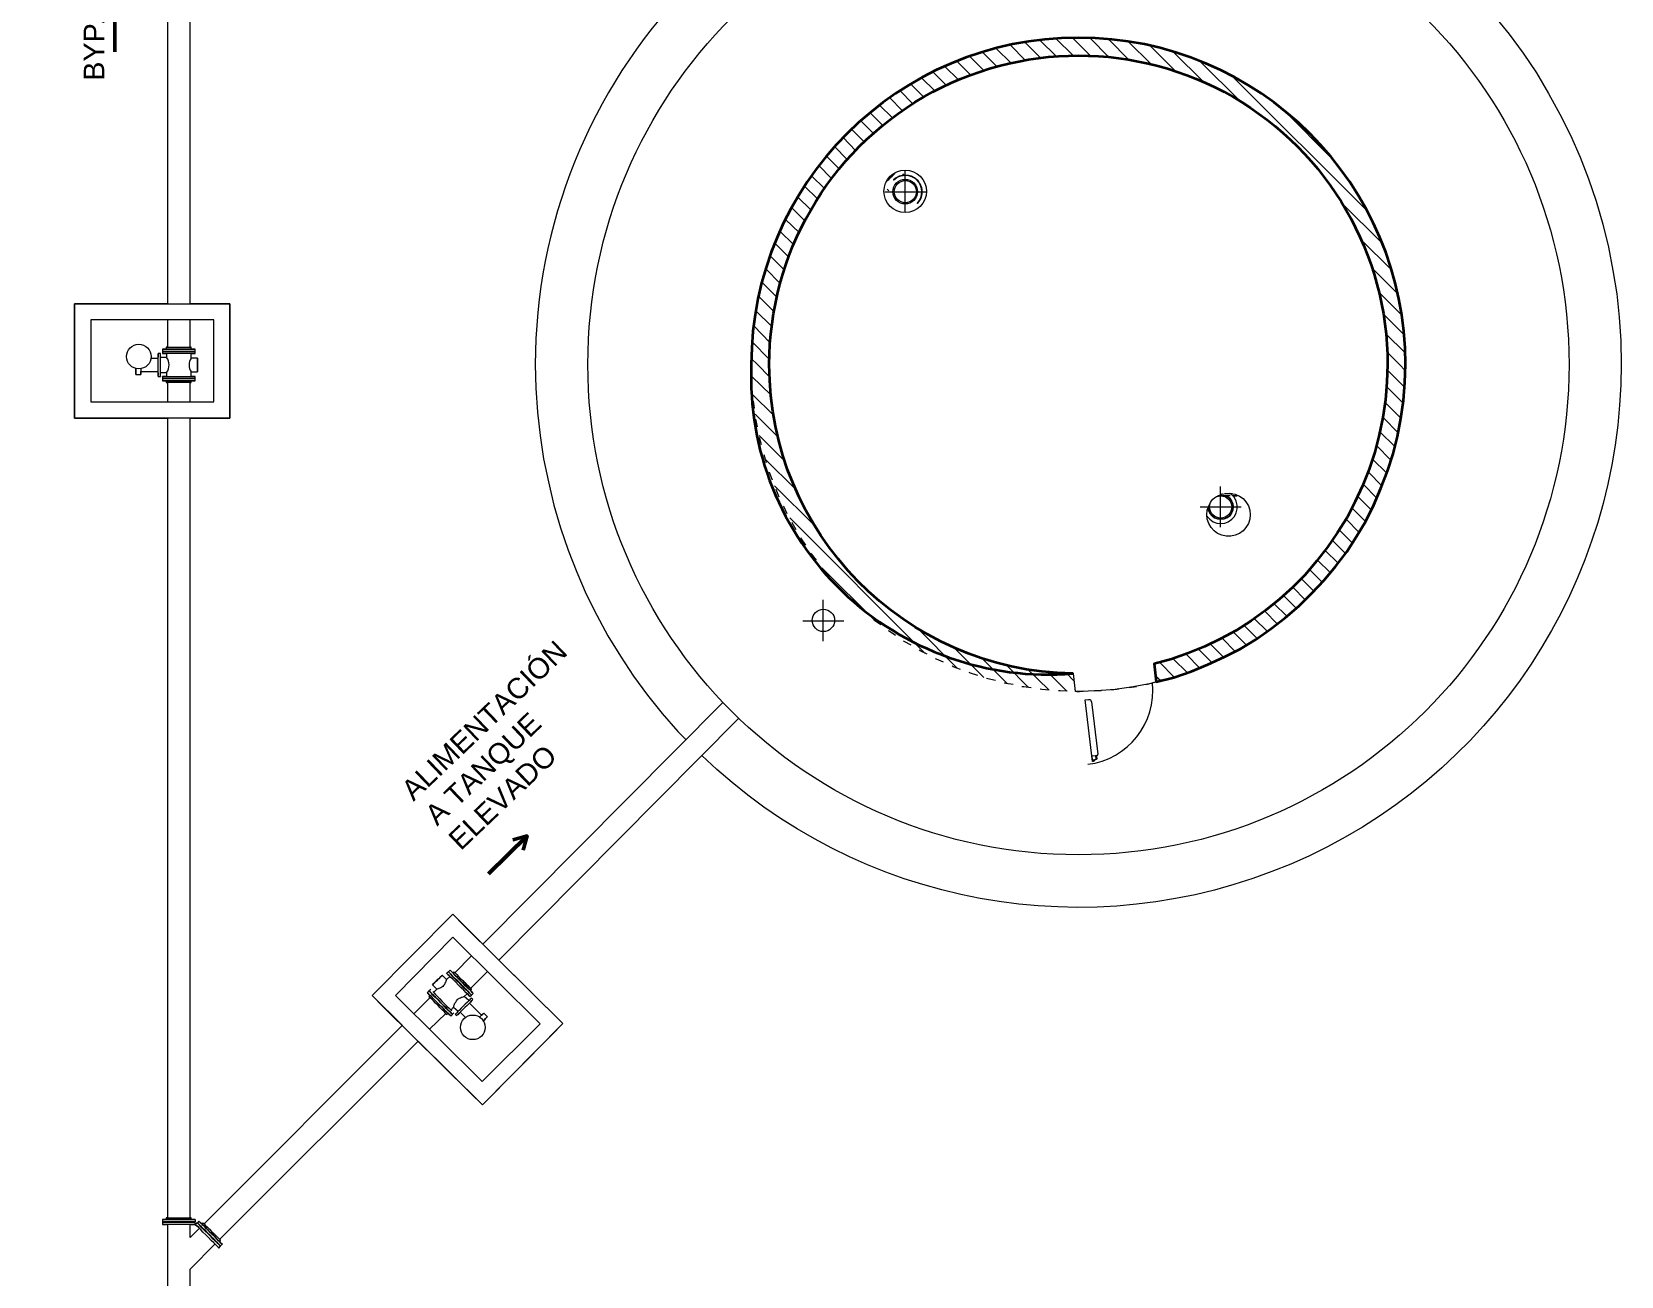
# Model space of a CAD drawing. Extents: x -187 to 52, y -9 to 65.
# Drawn here: x 37.34 to 51.92, y 30.5 to 41.91 of the extents above; entities that cross this region are included whole.
import ezdxf

# ---------------------------------------------------------------- set-up
doc = ezdxf.new("R2010")
doc.units = 0
doc.header["$MEASUREMENT"] = 0
for name, color, linetype in [('Hatch', 1, 'Continuous'), ('PDF3_Geometría', 7, 'Continuous'), ('PDF3_Texto', 7, 'Continuous')]:
    doc.layers.add(name, color=color, linetype=linetype)
doc.styles.add('PDF Arial', font='arial.ttf')

msp = doc.modelspace()

# ---------------------------------------------------------------- hatches: boundary and pattern name
at = {"layer": 'Hatch'}
h = msp.add_hatch(dxfattribs=at)
h.set_pattern_fill('ANSI31', color=256)
h.paths.add_polyline_path([(28.143, 14.938), (28.143, 35.065), (35.701, 35.065), (35.701, 14.938)], flags=16)
edge = h.paths.add_edge_path()
edge.add_line((27.53, 14.116), (26.873, 14.005))
edge.add_line((26.873, 14.005), (26.397, 13.773))
edge.add_line((26.397, 13.773), (26.117, 13.64))
edge.add_line((26.117, 13.64), (25.841, 13.507))
edge.add_line((25.841, 13.507), (25.562, 13.373))
edge.add_line((25.562, 13.373), (25.286, 13.24))
edge.add_line((25.286, 13.24), (25.286, 12.938))
edge.add_line((25.286, 12.938), (30.784, 12.938))
edge.add_line((30.784, 12.938), (30.784, 13.24))
edge.add_line((30.784, 13.24), (30.505, 13.373))
edge.add_line((30.505, 13.373), (30.228, 13.507))
edge.add_line((30.228, 13.507), (29.949, 13.64))
edge.add_line((29.949, 13.64), (29.673, 13.773))
edge.add_line((29.673, 13.773), (29.393, 13.907))
edge.add_line((29.393, 13.907), (29.117, 14.04))
edge.add_line((29.117, 14.04), (28.838, 14.173))
edge.add_line((28.838, 14.173), (28.562, 14.307))
edge.add_line((28.562, 14.307), (28.282, 14.44))
edge.add_line((28.282, 14.44), (28.282, 14.64))
edge.add_line((28.282, 14.64), (35.562, 14.64))
edge.add_line((35.562, 14.64), (35.562, 14.44))
edge.add_line((35.562, 14.44), (35.286, 14.307))
edge.add_line((35.286, 14.307), (35.006, 14.173))
edge.add_line((35.006, 14.173), (34.73, 14.04))
edge.add_line((34.73, 14.04), (34.451, 13.907))
edge.add_line((34.451, 13.907), (34.174, 13.773))
edge.add_line((34.174, 13.773), (33.895, 13.64))
edge.add_line((33.895, 13.64), (33.619, 13.507))
edge.add_line((33.619, 13.507), (33.34, 13.373))
edge.add_line((33.34, 13.373), (33.063, 13.24))
edge.add_line((33.063, 13.24), (33.063, 12.938))
edge.add_line((33.063, 12.938), (38.562, 12.938))
edge.add_line((38.562, 12.938), (38.562, 13.24))
edge.add_line((38.562, 13.24), (38.286, 13.373))
edge.add_line((38.286, 13.373), (38.006, 13.507))
edge.add_line((38.006, 13.507), (37.73, 13.64))
edge.add_line((37.73, 13.64), (37.451, 13.773))
edge.add_line((37.451, 13.773), (37.174, 13.907))
edge.add_line((37.174, 13.907), (36.895, 14.04))
edge.add_line((36.895, 14.04), (36.619, 14.173))
edge.add_line((36.619, 14.173), (36.34, 14.307))
edge.add_line((36.34, 14.307), (36.063, 14.44))
edge.add_line((36.063, 14.44), (36.063, 14.64))
edge.add_line((36.063, 14.64), (35.924, 14.64))
edge.add_line((35.924, 14.64), (35.924, 14.938))
edge.add_line((35.924, 14.938), (35.924, 47.573))
edge.add_line((35.924, 47.573), (36.124, 47.573))
edge.add_line((36.124, 47.573), (36.124, 47.243))
edge.add_line((36.124, 47.243), (36.324, 47.243))
edge.add_line((36.324, 47.243), (36.324, 47.573))
edge.add_line((36.324, 47.573), (36.324, 47.796))
edge.add_line((36.324, 47.796), (28.72, 47.796))
edge.add_line((28.72, 47.796), (28.72, 47.573))
edge.add_line((28.72, 47.573), (35.701, 47.573))
edge.add_line((35.701, 47.573), (35.701, 35.567))
edge.add_line((35.701, 35.567), (28.143, 35.567))
edge.add_line((28.143, 35.567), (28.143, 47.573))
edge.add_line((28.143, 47.573), (28.32, 47.573))
edge.add_line((28.32, 47.573), (28.32, 47.796))
edge.add_line((28.32, 47.796), (27.924, 47.796))
edge.add_line((27.924, 47.796), (27.924, 47.573))
edge.add_line((27.924, 47.573), (27.924, 14.938))
edge.add_line((27.924, 14.938), (27.924, 14.64))
edge.add_line((27.924, 14.64), (27.784, 14.64))
edge.add_line((27.784, 14.64), (27.784, 14.44))
edge.add_line((27.784, 14.44), (27.657, 14.38))

# ---------------------------------------------------------------- linework, layer by layer
at = {"layer": 'PDF3_Geometría', "lineweight": 9}
for points in [[(38.59, 46.681), (38.59, 39.418), (37.736, 39.418), (37.736, 38.367), (38.59, 38.367), (38.59, 31.031)], [(38.797, 31.031), (38.797, 38.367), (39.162, 38.367), (39.162, 39.418), (38.797, 39.418), (38.797, 46.681)], [(46.743, 41.685), (46.59, 41.837)], [(46.895, 41.694), (46.736, 41.85)], [(47.054, 41.691), (46.889, 41.856)], [(47.225, 41.678), (47.047, 41.856)], [(47.409, 41.653), (47.219, 41.846)], [(46.076, 41.558), (45.943, 41.688)], [(46.197, 41.592), (46.063, 41.726)], [(46.327, 41.624), (46.19, 41.761)], [(46.457, 41.65), (46.317, 41.792)], [(46.597, 41.672), (46.451, 41.818)], [(47.609, 41.615), (47.4, 41.824)], [(47.832, 41.551), (47.597, 41.786)], [(48.092, 41.45), (47.813, 41.729)], [(45.733, 41.421), (45.609, 41.545)], [(45.844, 41.472), (45.717, 41.596)], [(45.955, 41.516), (45.828, 41.643)], [(48.428, 41.272), (48.057, 41.643)], [(45.524, 41.313), (45.403, 41.434)], [(45.625, 41.37), (45.505, 41.491)], [(49.587, 40.272), (48.355, 41.504)], [(45.33, 41.189), (45.209, 41.31)], [(45.425, 41.253), (45.305, 41.373)], [(45.149, 41.053), (45.032, 41.17)], [(45.238, 41.123), (45.12, 41.24)], [(49.279, 40.738), (48.822, 41.196)], [(44.978, 40.904), (44.863, 41.021)], [(45.063, 40.98), (44.946, 41.097)], [(44.822, 40.742), (44.705, 40.859)], [(44.898, 40.824), (44.784, 40.942)], [(44.679, 40.567), (44.562, 40.685)], [(44.749, 40.656), (44.632, 40.773)], [(44.613, 40.475), (44.495, 40.592)], [(45.257, 40.611), (45.263, 40.618), (45.247, 40.605), (45.222, 40.58), (45.197, 40.551), (45.187, 40.542), (45.19, 40.548), (45.203, 40.558), (45.213, 40.567), (45.222, 40.58), (45.235, 40.589), (45.244, 40.599), (45.254, 40.608)], [(45.333, 40.611), (45.349, 40.599)], [(45.355, 40.259), (45.355, 40.634)], [(45.416, 40.529), (45.425, 40.523)], [(44.489, 40.278), (44.368, 40.399)], [(44.549, 40.38), (44.432, 40.497)], [(45.168, 40.446), (45.543, 40.446)], [(45.203, 40.453), (45.19, 40.469)], [(45.279, 40.377), (45.273, 40.386)], [(44.435, 40.177), (44.311, 40.3)], [(49.727, 39.973), (49.355, 40.345)], [(44.33, 39.961), (44.206, 40.085)], [(44.381, 40.072), (44.257, 40.192)], [(44.286, 39.846), (44.159, 39.973)], [(49.813, 39.729), (49.533, 40.008)], [(44.244, 39.729), (44.114, 39.859)], [(44.209, 39.605), (44.076, 39.738)], [(49.87, 39.513), (49.632, 39.751)], [(44.178, 39.478), (44.041, 39.615)], [(49.905, 39.316), (49.695, 39.526)], [(44.149, 39.348), (44.009, 39.488)], [(38.59, 39.269), (38.59, 39.018)], [(38.797, 39.018), (38.797, 39.269)], [(44.114, 39.062), (43.965, 39.215)], [(44.13, 39.208), (43.984, 39.354)], [(49.927, 39.135), (49.736, 39.326)], [(44.108, 38.91), (43.952, 39.069)], [(49.94, 38.967), (49.762, 39.142)], [(38.524, 38.754), (38.524, 38.751), (38.524, 38.758), (38.524, 38.767), (38.524, 38.783), (38.524, 38.805), (38.524, 38.831), (38.524, 38.856), (38.524, 38.881), (38.524, 38.907), (38.524, 38.929), (38.524, 38.945), (38.524, 38.954), (38.524, 38.961), (38.505, 38.961), (38.505, 38.954), (38.505, 38.945), (38.505, 38.929)], [(38.505, 38.754), (38.505, 38.751), (38.505, 38.758), (38.505, 38.767), (38.505, 38.783), (38.505, 38.805), (38.505, 38.831), (38.505, 38.856), (38.505, 38.881), (38.505, 38.907), (38.505, 38.929), (38.505, 38.945), (38.505, 38.954), (38.505, 38.961)], [(38.584, 38.961), (38.581, 38.961), (38.581, 38.926), (38.524, 38.926), (38.524, 38.923)], [(38.524, 38.929), (38.524, 38.945), (38.524, 38.954), (38.524, 38.961)], [(38.543, 39.002), (38.543, 38.98), (38.543, 38.961)], [(38.806, 38.961), (38.816, 38.961), (38.835, 38.961), (38.841, 38.961), (38.844, 38.961), (38.841, 38.961), (38.835, 38.961), (38.816, 38.961), (38.793, 38.961), (38.762, 38.961), (38.73, 38.961), (38.692, 38.961), (38.657, 38.961), (38.625, 38.961), (38.593, 38.961), (38.571, 38.961), (38.552, 38.961), (38.546, 38.961), (38.543, 38.961), (38.546, 38.961), (38.552, 38.961), (38.571, 38.961), (38.581, 38.961)], [(38.578, 39.018), (38.578, 39.002)], [(38.584, 39.018), (38.578, 39.018), (38.584, 39.018), (38.593, 39.018), (38.613, 39.018), (38.635, 39.018), (38.663, 39.018), (38.692, 39.018), (38.724, 39.018), (38.749, 39.018), (38.774, 39.018), (38.793, 39.018), (38.803, 39.018), (38.806, 39.018), (38.803, 39.018)], [(38.613, 38.961), (38.597, 38.961)], [(38.806, 39.002), (38.803, 39.002), (38.793, 39.002), (38.774, 39.002), (38.749, 39.002), (38.724, 39.002), (38.692, 39.002), (38.73, 39.002), (38.765, 39.002), (38.793, 39.002), (38.819, 39.002), (38.835, 39.002), (38.844, 39.002), (38.835, 39.002), (38.819, 39.002), (38.806, 39.002), (38.806, 39.018)], [(38.863, 38.919), (38.806, 38.919), (38.806, 38.961), (38.803, 38.961)], [(38.844, 38.961), (38.844, 38.98), (38.844, 39.002)], [(49.94, 38.805), (49.886, 38.859), (49.774, 38.973)], [(38.346, 38.824), (38.346, 38.811), (38.346, 38.796), (38.346, 38.78), (38.346, 38.773), (38.346, 38.77), (38.346, 38.773), (38.346, 38.78), (38.346, 38.796), (38.505, 38.796)], [(38.505, 38.916), (38.432, 38.916)], [(38.505, 38.783), (38.505, 38.767), (38.505, 38.758)], [(38.524, 38.789), (38.524, 38.786), (38.581, 38.786), (38.581, 38.751), (38.584, 38.751)], [(38.524, 38.758), (38.524, 38.767), (38.524, 38.783)], [(38.803, 38.751), (38.806, 38.751), (38.806, 38.792), (38.863, 38.792)], [(44.111, 38.748), (44, 38.859), (43.943, 38.916)], [(49.933, 38.653), (49.774, 38.811)], [(38.298, 38.77), (38.346, 38.77)], [(38.505, 38.751), (38.524, 38.751)], [(38.543, 38.751), (38.543, 38.732), (38.543, 38.71)], [(38.581, 38.751), (38.571, 38.751), (38.552, 38.751), (38.546, 38.751), (38.543, 38.751), (38.546, 38.751), (38.552, 38.751), (38.571, 38.751), (38.593, 38.751), (38.625, 38.751), (38.657, 38.751), (38.692, 38.751), (38.73, 38.751), (38.762, 38.751), (38.793, 38.751), (38.816, 38.751), (38.835, 38.751), (38.841, 38.751), (38.844, 38.751), (38.841, 38.751), (38.835, 38.751), (38.816, 38.751), (38.806, 38.751)], [(38.578, 38.71), (38.578, 38.694)], [(38.803, 38.694), (38.806, 38.694), (38.803, 38.694), (38.793, 38.694), (38.774, 38.694), (38.749, 38.694), (38.724, 38.694), (38.692, 38.694), (38.663, 38.694), (38.635, 38.694), (38.613, 38.694), (38.593, 38.694), (38.584, 38.694), (38.578, 38.694), (38.584, 38.694)], [(38.59, 38.694), (38.59, 38.519)], [(38.597, 38.751), (38.613, 38.751)], [(38.797, 38.519), (38.797, 38.694)], [(38.806, 38.694), (38.806, 38.71)], [(38.844, 38.71), (38.844, 38.732), (38.844, 38.751)], [(44.124, 38.58), (43.946, 38.754)], [(49.92, 38.507), (49.768, 38.659)], [(49.936, 38.691), (49.933, 38.637)], [(44.146, 38.396), (43.955, 38.586)], [(43.971, 38.459), (43.962, 38.523)], [(49.901, 38.367), (49.755, 38.513)], [(49.924, 38.526), (49.924, 38.523), (49.914, 38.459)], [(44.187, 38.196), (43.978, 38.405)], [(44, 38.288), (43.984, 38.358)], [(49.876, 38.234), (49.736, 38.373)], [(49.898, 38.361), (49.898, 38.358), (49.886, 38.291)], [(44.251, 37.973), (44.016, 38.208)], [(44.035, 38.123), (44.019, 38.192)], [(49.844, 38.107), (49.708, 38.243)], [(49.866, 38.196), (49.866, 38.192), (49.847, 38.123)], [(49.809, 37.983), (49.676, 38.116)], [(44.082, 37.958), (44.06, 38.031)], [(44.349, 37.716), (44.07, 37.992)], [(49.771, 37.862), (49.641, 37.992)], [(49.825, 38.034), (49.825, 38.031), (49.803, 37.961)], [(44.136, 37.799), (44.111, 37.869), (44.111, 37.872)], [(49.679, 37.634), (49.555, 37.761)], [(49.727, 37.745), (49.6, 37.875)], [(49.774, 37.875), (49.774, 37.869), (49.749, 37.802)], [(44.527, 37.38), (44.155, 37.748)], [(44.2, 37.643), (44.171, 37.713), (44.168, 37.716)], [(48.124, 37.469), (48.124, 37.465), (48.149, 37.44), (48.178, 37.418), (48.213, 37.405), (48.247, 37.402), (48.286, 37.405), (48.317, 37.418), (48.349, 37.44), (48.374, 37.465), (48.39, 37.5), (48.4, 37.535), (48.4, 37.57), (48.39, 37.608), (48.374, 37.64), (48.349, 37.665), (48.336, 37.675)], [(48.333, 37.656), (48.301, 37.656), (48.266, 37.656), (48.228, 37.656), (48.222, 37.656)], [(48.247, 37.367), (48.247, 37.742)], [(48.257, 37.678), (48.26, 37.678)], [(48.286, 37.678), (48.301, 37.678), (48.333, 37.678), (48.352, 37.678)], [(48.333, 37.678), (48.33, 37.678)], [(48.4, 37.656), (48.4, 37.662)], [(49.628, 37.526), (49.505, 37.65)], [(49.717, 37.719), (49.714, 37.713), (49.686, 37.646)], [(44.273, 37.491), (44.241, 37.558), (44.238, 37.561)], [(48.06, 37.554), (48.435, 37.554)], [(49.574, 37.421), (49.451, 37.545)], [(49.647, 37.567), (49.644, 37.558), (49.613, 37.494)], [(45.533, 36.211), (44.295, 37.453)], [(44.355, 37.345), (44.317, 37.408), (44.314, 37.411)], [(49.454, 37.224), (49.336, 37.342)], [(49.517, 37.319), (49.397, 37.44)], [(49.571, 37.418), (49.568, 37.408), (49.533, 37.348)], [(44.444, 37.202), (44.403, 37.262), (44.4, 37.269)], [(49.39, 37.129), (49.273, 37.246)], [(49.486, 37.272), (49.482, 37.262), (49.444, 37.205)], [(44.54, 37.065), (44.495, 37.123), (44.492, 37.129)], [(49.254, 36.948), (49.136, 37.065)], [(49.324, 37.037), (49.206, 37.154)], [(49.393, 37.132), (49.387, 37.123), (49.346, 37.069)], [(44.644, 36.932), (44.597, 36.989), (44.593, 36.996)], [(45.076, 36.513), (44.593, 36.992)], [(49.101, 36.78), (48.987, 36.897)], [(49.178, 36.862), (49.063, 36.98)], [(49.295, 36.999), (49.289, 36.989), (49.244, 36.938)], [(44.755, 36.808), (44.705, 36.859), (44.701, 36.865)], [(44.876, 36.688), (44.822, 36.738), (44.816, 36.745)], [(48.94, 36.624), (48.822, 36.742)], [(49.022, 36.7), (48.908, 36.818)], [(49.073, 36.748), (49.063, 36.738), (49.016, 36.694)], [(49.187, 36.872), (49.178, 36.859), (49.133, 36.811)], [(44.603, 36.323), (44.603, 36.7)], [(45, 36.577), (44.943, 36.624), (44.936, 36.627)], [(48.765, 36.481), (48.651, 36.596)], [(48.854, 36.551), (48.736, 36.669)], [(48.952, 36.634), (48.94, 36.624), (48.892, 36.58)], [(44.416, 36.51), (44.79, 36.51)], [(45.13, 36.472), (45.073, 36.513), (45.066, 36.519)], [(45.832, 36.075), (45.463, 36.443)], [(48.581, 36.348), (48.46, 36.469)], [(48.676, 36.411), (48.555, 36.529)], [(48.825, 36.526), (48.813, 36.513), (48.762, 36.475)], [(45.266, 36.373), (45.206, 36.415), (45.2, 36.418)], [(45.409, 36.285), (45.346, 36.319), (45.34, 36.326)], [(48.276, 36.173), (48.152, 36.297)], [(48.381, 36.227), (48.26, 36.351)], [(48.482, 36.288), (48.362, 36.408)], [(48.552, 36.329), (48.536, 36.319), (48.486, 36.288)], [(48.692, 36.424), (48.679, 36.415), (48.625, 36.377)], [(45.555, 36.202), (45.492, 36.234), (45.482, 36.24)], [(45.705, 36.129), (45.641, 36.158), (45.632, 36.161)], [(46.076, 35.989), (45.8, 36.265)], [(46.292, 35.932), (46.057, 36.167)], [(47.943, 36.031), (47.813, 36.161)], [(48.057, 36.075), (47.93, 36.202)], [(48.168, 36.123), (48.044, 36.25)], [(48.263, 36.167), (48.244, 36.158), (48.187, 36.132)], [(48.409, 36.243), (48.393, 36.234), (48.34, 36.205)], [(45.86, 36.062), (45.793, 36.088), (45.784, 36.094)], [(46.019, 36.008), (45.952, 36.027), (45.94, 36.034)], [(46.486, 35.897), (46.279, 36.104)], [(46.67, 35.875), (46.476, 36.065)], [(46.838, 35.862), (46.66, 36.04)], [(46.901, 35.958), (46.832, 36.027)], [(47.822, 35.992), (47.689, 36.126)], [(47.955, 36.037), (47.933, 36.027), (47.876, 36.011)], [(48.111, 36.097), (48.089, 36.088), (48.035, 36.065)], [(46.181, 35.961), (46.111, 35.977), (46.101, 35.98)], [(46.343, 35.923), (46.276, 35.935), (46.263, 35.938)], [(46.508, 35.894), (46.441, 35.904), (46.425, 35.904)], [(46.676, 35.872), (46.606, 35.878), (46.593, 35.881)], [(46.841, 35.862), (46.774, 35.865), (46.759, 35.865)], [(47.651, 35.945), (47.609, 35.935), (47.444, 35.904), (47.279, 35.878), (47.111, 35.865), (46.952, 35.859), (46.943, 35.859), (46.917, 35.859)], [(47.698, 35.958), (47.651, 36.002)], [(47.797, 35.983), (47.771, 35.977), (47.717, 35.964)], [(43.682, 35.758), (41.482, 33.542), (41.206, 33.818), (40.466, 33.072), (40.743, 32.796)], [(39.066, 30.834), (40.889, 32.653), (41.479, 32.069), (42.216, 32.815), (41.628, 33.396), (43.828, 35.615)], [(47.07, 35.237), (47.073, 35.237), (47.07, 35.265), (47.066, 35.265)], [(47.07, 35.265), (47.07, 35.269), (47.098, 35.272), (47.098, 35.269), (47.101, 35.24)], [(47.089, 35.234), (47.073, 35.231), (47.073, 35.237)], [(47.079, 35.218), (47.076, 35.231)], [(47.086, 35.231), (47.086, 35.234)], [(47.108, 35.269), (47.098, 35.269)], [(41.378, 33.434), (41.225, 33.278), (41.219, 33.285), (41.216, 33.288), (41.219, 33.285), (41.228, 33.278), (41.241, 33.265), (41.257, 33.246), (41.276, 33.227), (41.298, 33.208), (41.317, 33.186), (41.336, 33.167), (41.355, 33.151), (41.368, 33.138), (41.374, 33.129), (41.378, 33.126), (41.374, 33.129), (41.368, 33.138), (41.355, 33.151), (41.336, 33.167), (41.317, 33.186), (41.298, 33.208)], [(41.178, 33.246), (41.149, 33.218), (41.108, 33.259), (41.108, 33.256), (41.101, 33.253), (41.095, 33.246), (41.086, 33.237), (41.076, 33.224), (41.063, 33.215), (41.051, 33.202), (41.041, 33.192), (41.032, 33.183), (41.025, 33.173), (41.019, 33.17), (41.06, 33.129), (41.028, 33.1)], [(41.181, 33.304), (41.165, 33.288), (41.152, 33.275)], [(41.346, 33.081), (41.355, 33.069), (41.362, 33.062), (41.355, 33.069), (41.346, 33.081), (41.327, 33.097), (41.308, 33.119), (41.282, 33.142), (41.257, 33.167), (41.232, 33.192), (41.209, 33.218), (41.187, 33.237), (41.171, 33.256), (41.159, 33.265), (41.152, 33.272), (41.152, 33.275), (41.152, 33.272), (41.159, 33.265), (41.171, 33.256)], [(41.187, 33.265), (41.184, 33.269), (41.171, 33.281), (41.165, 33.288), (41.171, 33.281), (41.184, 33.269), (41.2, 33.253), (41.222, 33.231), (41.244, 33.208), (41.273, 33.183), (41.298, 33.158), (41.32, 33.132), (41.343, 33.11), (41.359, 33.094), (41.371, 33.081), (41.378, 33.075), (41.371, 33.081), (41.359, 33.094), (41.355, 33.097), (41.359, 33.097), (41.355, 33.097), (41.346, 33.107), (41.333, 33.119), (41.314, 33.138), (41.295, 33.161), (41.273, 33.183), (41.251, 33.205), (41.228, 33.224), (41.209, 33.243), (41.197, 33.256), (41.187, 33.265), (41.184, 33.269), (41.171, 33.281), (41.165, 33.288), (41.171, 33.281), (41.184, 33.269), (41.2, 33.25), (41.222, 33.231), (41.244, 33.205), (41.27, 33.18), (41.295, 33.154), (41.32, 33.132), (41.34, 33.11), (41.359, 33.094), (41.371, 33.081), (41.374, 33.075), (41.378, 33.075), (41.374, 33.075), (41.371, 33.081), (41.359, 33.094), (41.352, 33.097), (41.355, 33.094), (41.352, 33.097), (41.346, 33.107), (41.33, 33.119), (41.314, 33.138), (41.292, 33.158), (41.27, 33.18), (41.247, 33.202), (41.228, 33.224), (41.209, 33.24), (41.197, 33.256), (41.187, 33.262)], [(41.216, 33.288), (41.206, 33.278), (41.2, 33.285), (41.187, 33.297), (41.181, 33.304), (41.187, 33.297), (41.2, 33.285), (41.216, 33.269), (41.238, 33.246), (41.26, 33.221), (41.286, 33.196), (41.311, 33.17), (41.336, 33.148), (41.359, 33.126), (41.374, 33.11), (41.387, 33.097), (41.393, 33.091), (41.387, 33.097), (41.374, 33.11), (41.368, 33.116), (41.365, 33.119), (41.355, 33.126), (41.343, 33.138), (41.327, 33.158), (41.308, 33.177), (41.286, 33.196)], [(41.187, 33.269), (41.184, 33.265)], [(41.187, 33.237), (41.184, 33.24)], [(41.286, 33.199), (41.266, 33.218), (41.247, 33.237), (41.228, 33.253), (41.216, 33.265), (41.209, 33.275), (41.206, 33.278)], [(41.368, 33.135), (41.524, 33.291)], [(40.987, 33.113), (40.971, 33.097)], [(41, 33.072), (41.003, 33.069), (41.009, 33.059), (41.022, 33.046), (41.038, 33.031), (41.06, 33.011), (41.079, 32.989), (41.054, 33.015), (41.028, 33.04), (41.009, 33.062), (40.99, 33.078), (40.981, 33.091), (40.974, 33.097), (40.971, 33.097), (40.974, 33.097), (40.981, 33.091), (40.99, 33.078), (41, 33.072), (40.987, 33.059)], [(41.003, 33.126), (40.99, 33.113)], [(41.149, 33.218), (41.149, 33.215), (41.146, 33.211), (41.146, 33.208), (41.143, 33.199), (41.14, 33.192), (41.133, 33.183), (41.13, 33.173), (41.12, 33.164), (41.114, 33.154), (41.105, 33.148), (41.095, 33.142), (41.086, 33.138), (41.076, 33.135), (41.07, 33.132), (41.063, 33.129), (41.06, 33.129)], [(41.352, 33.024), (41.311, 33.062), (41.336, 33.088)], [(41.355, 33.094), (41.359, 33.097)], [(41.362, 33.062), (41.378, 33.075), (41.393, 33.091)], [(41.368, 33.116), (41.378, 33.126)], [(40.997, 33.053), (40.847, 32.904)], [(41.149, 32.9), (41.149, 32.897), (41.146, 32.9), (41.14, 32.91), (41.127, 32.923), (41.111, 32.938), (41.089, 32.958), (41.07, 32.98), (41.047, 33.002), (41.028, 33.021), (41.013, 33.037), (41, 33.05), (40.99, 33.059), (40.987, 33.059), (40.99, 33.059), (41, 33.05), (41.006, 33.043)], [(41.086, 33.043), (41.089, 33.04)], [(41.187, 32.942), (41.187, 32.938), (41.213, 32.964), (41.254, 32.926)], [(41.213, 32.964), (41.216, 32.967), (41.216, 32.97), (41.216, 32.977), (41.219, 32.983), (41.222, 32.992), (41.225, 33.002), (41.232, 33.011), (41.238, 33.021), (41.247, 33.031), (41.254, 33.04), (41.266, 33.046), (41.276, 33.05), (41.286, 33.056), (41.292, 33.056), (41.301, 33.059), (41.308, 33.062), (41.311, 33.062)], [(41.374, 33.043), (41.374, 33.046), (41.374, 33.043), (41.365, 33.037), (41.355, 33.024), (41.34, 33.011), (41.32, 32.992), (41.301, 32.973), (41.282, 32.954), (41.266, 32.938), (41.251, 32.923), (41.238, 32.91), (41.232, 32.904), (41.228, 32.9), (41.241, 32.888), (41.244, 32.891), (41.254, 32.897), (41.263, 32.91)], [(41.368, 33.011), (41.381, 33.024), (41.387, 33.031), (41.39, 33.034), (41.387, 33.031), (41.381, 33.024), (41.368, 33.011), (41.352, 32.996), (41.336, 32.98), (41.317, 32.961), (41.298, 32.942), (41.279, 32.923), (41.263, 32.91), (41.254, 32.897), (41.244, 32.891), (41.241, 32.888)], [(41.371, 33.043), (41.365, 33.037), (41.355, 33.024)], [(41.451, 32.869), (41.457, 32.878), (41.47, 32.891), (41.482, 32.9), (41.486, 32.907), (41.489, 32.91), (41.486, 32.907), (41.482, 32.9), (41.47, 32.891), (41.359, 33.002)], [(41.39, 33.034), (41.374, 33.046)], [(40.743, 32.799), (38.924, 30.977)], [(40.993, 32.761), (41.143, 32.907), (41.146, 32.9)], [(41.149, 32.897), (41.162, 32.91)], [(41.187, 32.881), (41.203, 32.897)], [(41.203, 32.9), (41.216, 32.913)], [(41.251, 32.923), (41.238, 32.91), (41.232, 32.904), (41.228, 32.9)], [(41.273, 32.919), (41.324, 32.865)], [(41.524, 32.875), (41.489, 32.91)], [(38.578, 31.031), (38.578, 31.015), (38.559, 31.015), (38.546, 31.015), (38.543, 31.015), (38.546, 31.015), (38.559, 31.015), (38.581, 31.015), (38.606, 31.015), (38.641, 31.015), (38.676, 31.015), (38.711, 31.015), (38.746, 31.015), (38.781, 31.015), (38.806, 31.015), (38.828, 31.015), (38.841, 31.015), (38.844, 31.015), (38.844, 30.996), (38.841, 30.996), (38.828, 30.996), (38.806, 30.996), (38.781, 30.996), (38.746, 30.996), (38.711, 30.996), (38.676, 30.996), (38.641, 30.996), (38.606, 30.996), (38.581, 30.996), (38.559, 30.996), (38.546, 30.996), (38.543, 30.996), (38.546, 30.996), (38.559, 30.996), (38.578, 30.996), (38.571, 30.996), (38.578, 30.996), (38.587, 30.996), (38.606, 30.996), (38.632, 30.996), (38.663, 30.996), (38.692, 30.996), (38.724, 30.996), (38.755, 30.996), (38.781, 30.996), (38.8, 30.996), (38.809, 30.996), (38.816, 30.996), (38.816, 30.992), (38.809, 30.992), (38.8, 30.992), (38.781, 30.992), (38.755, 30.992), (38.724, 30.992), (38.692, 30.992), (38.663, 30.992), (38.632, 30.992), (38.606, 30.992), (38.587, 30.992), (38.578, 30.992), (38.571, 30.992), (38.578, 30.992), (38.559, 30.992), (38.546, 30.992), (38.543, 30.992), (38.546, 30.992), (38.559, 30.992), (38.581, 30.992), (38.606, 30.992), (38.641, 30.992), (38.676, 30.992), (38.711, 30.992), (38.746, 30.992), (38.781, 30.992), (38.806, 30.992), (38.828, 30.992), (38.841, 30.992), (38.844, 30.992)], [(38.543, 31.015), (38.543, 30.996)], [(38.543, 30.992), (38.543, 30.97)], [(38.806, 30.97), (38.828, 30.97), (38.841, 30.97), (38.844, 30.97), (38.841, 30.97), (38.828, 30.97), (38.806, 30.97), (38.781, 30.97), (38.746, 30.97), (38.711, 30.97), (38.676, 30.97), (38.641, 30.97), (38.606, 30.97), (38.581, 30.97), (38.559, 30.97), (38.546, 30.97), (38.543, 30.97), (38.546, 30.97), (38.559, 30.97), (38.581, 30.97)], [(38.571, 30.996), (38.571, 30.992)], [(39.054, 30.792), (39.051, 30.796), (39.063, 30.783), (39.073, 30.773), (39.076, 30.77), (39.073, 30.773), (39.063, 30.783), (39.047, 30.799), (39.028, 30.818), (39.006, 30.84), (38.981, 30.865), (38.955, 30.891), (38.93, 30.916), (38.908, 30.938), (38.889, 30.958), (38.873, 30.973), (38.863, 30.983), (38.86, 30.986), (38.844, 30.97), (38.844, 30.992), (38.841, 30.992), (38.828, 30.992), (38.809, 30.992), (38.816, 30.992), (38.809, 30.992), (38.8, 30.992), (38.781, 30.992), (38.755, 30.992), (38.724, 30.992), (38.692, 30.992), (38.663, 30.992), (38.632, 30.992), (38.606, 30.992), (38.587, 30.992), (38.578, 30.992), (38.571, 30.992), (38.578, 30.992), (38.571, 30.992), (38.578, 30.992), (38.587, 30.992), (38.606, 30.992), (38.632, 30.992), (38.663, 30.992), (38.692, 30.992), (38.724, 30.992), (38.755, 30.992), (38.781, 30.992), (38.8, 30.992), (38.809, 30.992), (38.816, 30.992)], [(38.584, 31.031), (38.578, 31.031), (38.584, 31.031), (38.593, 31.031), (38.613, 31.031), (38.635, 31.031), (38.663, 31.031), (38.692, 31.031), (38.724, 31.031), (38.749, 31.031), (38.774, 31.031), (38.793, 31.031), (38.803, 31.031), (38.806, 31.031)], [(38.806, 31.015), (38.803, 31.015), (38.793, 31.015), (38.774, 31.015), (38.749, 31.015), (38.724, 31.015), (38.692, 31.015), (38.663, 31.015), (38.635, 31.015), (38.613, 31.015), (38.593, 31.015), (38.584, 31.015), (38.578, 31.015)], [(38.59, 30.97), (38.59, 30.237)], [(38.879, 30.935), (38.797, 30.85), (38.797, 30.97), (38.79, 30.97)], [(38.844, 31.015), (38.841, 31.015), (38.828, 31.015), (38.806, 31.015), (38.806, 31.031), (38.803, 31.031)], [(38.844, 30.996), (38.841, 30.996), (38.828, 30.996), (38.809, 30.996), (38.816, 30.996)], [(38.809, 30.992), (38.816, 30.992), (38.809, 30.992)], [(39.057, 30.758), (39.06, 30.754), (39.057, 30.758), (39.047, 30.767), (39.032, 30.783), (39.013, 30.802), (38.99, 30.824), (38.965, 30.85), (38.94, 30.875), (38.914, 30.9), (38.892, 30.926), (38.873, 30.945), (38.857, 30.958), (38.847, 30.967), (38.844, 30.97), (38.847, 30.967), (38.857, 30.958), (38.873, 30.945)], [(38.914, 30.986), (38.905, 30.977), (38.889, 30.989), (38.879, 30.999), (38.876, 31.002), (38.879, 30.999), (38.889, 30.989), (38.905, 30.977), (38.924, 30.958), (38.946, 30.932), (38.971, 30.907), (38.997, 30.881), (39.022, 30.856), (39.044, 30.834), (39.066, 30.815), (39.079, 30.799), (39.089, 30.792), (39.092, 30.789), (39.076, 30.773), (39.073, 30.777), (39.063, 30.786), (39.051, 30.799), (39.032, 30.818), (39.006, 30.843), (38.984, 30.869), (38.955, 30.894), (38.93, 30.919), (38.908, 30.942), (38.889, 30.961), (38.873, 30.977), (38.866, 30.983), (38.863, 30.986), (38.866, 30.983), (38.873, 30.977), (38.886, 30.964), (38.882, 30.967), (38.886, 30.964), (38.895, 30.954), (38.908, 30.942), (38.927, 30.923), (38.946, 30.904), (38.968, 30.881), (38.99, 30.859), (39.013, 30.837), (39.032, 30.818), (39.044, 30.805), (39.054, 30.796), (39.054, 30.792), (39.051, 30.796), (39.044, 30.805), (39.028, 30.818), (39.013, 30.837), (38.99, 30.856), (38.968, 30.878), (38.946, 30.9), (38.927, 30.923), (38.908, 30.938), (38.895, 30.954), (38.886, 30.961), (38.882, 30.964), (38.886, 30.961), (38.873, 30.973), (38.863, 30.983), (38.86, 30.986)], [(38.876, 31.002), (38.863, 30.986)], [(38.882, 30.967), (38.882, 30.964)], [(39.066, 30.815), (39.063, 30.818), (39.054, 30.824), (39.041, 30.837), (39.025, 30.856), (39.006, 30.875), (38.984, 30.894), (38.965, 30.916), (38.943, 30.935), (38.927, 30.951), (38.914, 30.964), (38.908, 30.973), (38.905, 30.977)], [(38.908, 30.907), (38.914, 30.904)], [(38.917, 30.983), (38.914, 30.986), (38.917, 30.983), (38.924, 30.977), (38.936, 30.964), (38.955, 30.945), (38.974, 30.926), (38.993, 30.907), (39.016, 30.885), (39.035, 30.865), (39.051, 30.85), (39.066, 30.837), (39.073, 30.827), (39.076, 30.824)], [(39.006, 30.894), (38.997, 30.904)], [(38.797, 30.237), (38.797, 30.561), (39.025, 30.792)], [(39.032, 30.783), (39.047, 30.767), (39.057, 30.761)], [(39.054, 30.796), (39.063, 30.786), (39.073, 30.777), (39.076, 30.773)], [(39.06, 30.754), (39.076, 30.77)], [(39.092, 30.789), (39.089, 30.792), (39.079, 30.799), (39.066, 30.815), (39.076, 30.824), (39.073, 30.827)]]:
    msp.add_lwpolyline(points, dxfattribs=at)
at = {"layer": 'PDF3_Geometría', "lineweight": 18}
for points in [[(43.349, 42.307, 0.193371), (41.962, 38.859), (41.968, 38.643), (41.981, 38.424), (42.006, 38.208), (42.038, 37.996), (42.082, 37.783), (42.133, 37.57), (42.193, 37.361), (42.263, 37.158), (42.343, 36.954), (42.428, 36.754), (42.527, 36.561), (42.628, 36.37), (42.743, 36.183), (42.863, 36.002), (42.99, 35.827), (43.127, 35.659), (43.27, 35.494), (43.346, 35.418)], [(50.755, 42.059), (50.892, 41.891), (51.022, 41.716), (51.143, 41.535), (51.254, 41.348), (51.359, 41.158), (51.454, 40.964), (51.543, 40.764), (51.622, 40.564), (51.692, 40.358), (51.752, 40.148), (51.803, 39.938), (51.844, 39.723), (51.879, 39.51), (51.901, 39.294), (51.917, 39.078), (51.92, 38.859, -0.661415), (43.489, 35.272)]]:
    msp.add_lwpolyline(points, format="xyb", dxfattribs=at)
at = {"layer": 'PDF3_Geometría', "lineweight": 50}
for points in [[(38.105, 41.729), (38.105, 42.227), (38.035, 42.11)], [(41.533, 34.186), (41.886, 34.535), (41.851, 34.405)], [(41.886, 34.535), (41.755, 34.5)]]:
    msp.add_lwpolyline(points, dxfattribs=at)
at = {"layer": 'PDF3_Geometría', "lineweight": 35}
msp.add_lwpolyline([(43.943, 38.859, 0.450626), (46.892, 36.024, -0.408888), (44.108, 38.859, -1.000392), (49.778, 38.859), (49.771, 38.697), (49.759, 38.535), (49.733, 38.373), (49.701, 38.215), (49.66, 38.056), (49.609, 37.9), (49.549, 37.748), (49.482, 37.602), (49.406, 37.456), (49.32, 37.319), (49.228, 37.183), (49.127, 37.056), (49.022, 36.932), (48.908, 36.818), (48.787, 36.707), (48.66, 36.605), (48.527, 36.51), (48.39, 36.421), (48.247, 36.342), (48.101, 36.272), (47.949, 36.211), (47.797, 36.158), (47.638, 36.113), (47.657, 35.948), (47.819, 35.989), (47.978, 36.043), (48.13, 36.107), (48.282, 36.177), (48.428, 36.253), (48.571, 36.338), (48.708, 36.434), (48.838, 36.535), (48.965, 36.643), (49.082, 36.761), (49.197, 36.881), (49.301, 37.008), (49.403, 37.142), (49.492, 37.281), (49.578, 37.424), (49.651, 37.573), (49.717, 37.726), (49.778, 37.881), (49.828, 38.04), (49.87, 38.199), (49.901, 38.364), (49.924, 38.529), (49.936, 38.694), (49.943, 38.859, 1)], format="xyb", close=True, dxfattribs=at)
at = {"layer": 'PDF3_Geometría', "lineweight": 9}
for points in [[(43.946, 38.691), (43.943, 38.859, -1), (49.943, 38.859)], [(45.247, 40.551, -1.009915), (45.463, 40.338, 0.994091), (45.247, 40.554)]]:
    msp.add_lwpolyline(points, format="xyb", dxfattribs=at)
at = {"layer": 'PDF3_Geometría', "lineweight": 18}
for points in [[(37.886, 38.367), (37.736, 38.367), (37.736, 39.418), (37.886, 39.418), (39.162, 39.418), (39.162, 39.269), (39.162, 38.367), (39.013, 38.367)], [(39.013, 38.519), (39.013, 39.269), (37.886, 39.269), (37.886, 38.519)], [(46.927, 35.859), (46.952, 35.859), (46.987, 35.862), (46.952, 35.859), (46.943, 35.859)], [(47.089, 35.865), (47.152, 35.869), (47.111, 35.865)], [(47.247, 35.875), (47.314, 35.885), (47.279, 35.878)], [(47.409, 35.897), (47.476, 35.907), (47.444, 35.904)], [(47.568, 35.926), (47.632, 35.942), (47.609, 35.935)], [(40.571, 32.964), (40.466, 33.072), (41.206, 33.818), (41.311, 33.71), (42.216, 32.815), (42.111, 32.707), (41.479, 32.069), (41.371, 32.173)], [(41.476, 32.281), (42.006, 32.811), (41.206, 33.605), (40.679, 33.072)]]:
    msp.add_lwpolyline(points, close=True, dxfattribs=at)
at = {"layer": 'PDF3_Geometría', "lineweight": 9}
for points in [[(38.578, 39.002), (38.568, 39.002), (38.552, 39.002), (38.543, 39.002), (38.552, 39.002), (38.568, 39.002), (38.593, 39.002), (38.622, 39.002), (38.657, 39.002), (38.692, 39.002), (38.663, 39.002), (38.635, 39.002), (38.613, 39.002), (38.593, 39.002), (38.584, 39.002)], [(38.692, 38.98), (38.663, 38.98), (38.632, 38.98), (38.606, 38.98), (38.587, 38.98), (38.578, 38.98), (38.571, 38.98), (38.578, 38.98), (38.571, 38.98), (38.552, 38.98), (38.546, 38.98), (38.543, 38.98), (38.546, 38.98), (38.552, 38.98), (38.571, 38.98), (38.593, 38.98), (38.625, 38.98), (38.657, 38.98), (38.692, 38.98), (38.73, 38.98), (38.762, 38.98), (38.793, 38.98), (38.816, 38.98), (38.835, 38.98), (38.841, 38.98), (38.844, 38.98), (38.841, 38.98), (38.835, 38.98), (38.816, 38.98), (38.809, 38.98), (38.816, 38.98), (38.809, 38.98), (38.8, 38.98), (38.781, 38.98), (38.755, 38.98), (38.724, 38.98), (38.692, 38.98), (38.663, 38.98), (38.632, 38.98), (38.606, 38.98), (38.587, 38.98), (38.578, 38.98), (38.571, 38.98), (38.578, 38.98), (38.568, 38.98), (38.552, 38.98), (38.543, 38.98), (38.552, 38.98), (38.568, 38.98), (38.593, 38.98), (38.622, 38.98), (38.657, 38.98), (38.692, 38.98), (38.724, 38.98), (38.755, 38.98), (38.781, 38.98), (38.8, 38.98), (38.809, 38.98), (38.816, 38.98), (38.809, 38.98), (38.819, 38.98), (38.835, 38.98), (38.844, 38.98), (38.835, 38.98), (38.819, 38.98), (38.793, 38.98), (38.765, 38.98), (38.73, 38.98)], [(38.863, 38.919), (38.863, 38.916), (38.863, 38.91), (38.863, 38.9), (38.863, 38.888), (38.863, 38.872), (38.863, 38.856), (38.863, 38.84), (38.863, 38.824), (38.863, 38.811), (38.863, 38.802), (38.863, 38.796), (38.863, 38.792), (38.863, 38.796), (38.863, 38.802), (38.863, 38.811), (38.863, 38.824), (38.863, 38.84), (38.863, 38.856), (38.863, 38.872), (38.863, 38.888), (38.863, 38.9), (38.863, 38.91), (38.863, 38.916)], [(38.298, 38.824), (38.298, 38.811), (38.298, 38.796), (38.298, 38.78), (38.298, 38.773), (38.298, 38.77), (38.298, 38.773), (38.298, 38.78), (38.298, 38.796), (38.298, 38.811)], [(38.809, 38.732), (38.816, 38.732), (38.835, 38.732), (38.841, 38.732), (38.844, 38.732), (38.841, 38.732), (38.835, 38.732), (38.816, 38.732), (38.793, 38.732), (38.762, 38.732), (38.73, 38.732), (38.692, 38.732), (38.657, 38.732), (38.625, 38.732), (38.593, 38.732), (38.571, 38.732), (38.552, 38.732), (38.546, 38.732), (38.543, 38.732), (38.546, 38.732), (38.552, 38.732), (38.571, 38.732), (38.578, 38.732), (38.571, 38.732), (38.578, 38.732), (38.587, 38.732), (38.606, 38.732), (38.632, 38.732), (38.663, 38.732), (38.692, 38.732), (38.724, 38.732), (38.755, 38.732), (38.781, 38.732), (38.8, 38.732), (38.809, 38.732), (38.816, 38.732)], [(38.809, 38.732), (38.819, 38.732), (38.835, 38.732), (38.844, 38.732), (38.835, 38.732), (38.819, 38.732), (38.793, 38.732), (38.765, 38.732), (38.73, 38.732), (38.692, 38.732), (38.657, 38.732), (38.622, 38.732), (38.593, 38.732), (38.568, 38.732), (38.552, 38.732), (38.543, 38.732), (38.552, 38.732), (38.568, 38.732), (38.578, 38.732), (38.571, 38.732), (38.578, 38.732), (38.587, 38.732), (38.606, 38.732), (38.632, 38.732), (38.663, 38.732), (38.692, 38.732), (38.724, 38.732), (38.755, 38.732), (38.781, 38.732), (38.8, 38.732), (38.809, 38.732), (38.816, 38.732)], [(38.806, 38.71), (38.819, 38.71), (38.835, 38.71), (38.844, 38.71), (38.835, 38.71), (38.819, 38.71), (38.793, 38.71), (38.765, 38.71), (38.73, 38.71), (38.692, 38.71), (38.657, 38.71), (38.622, 38.71), (38.593, 38.71), (38.568, 38.71), (38.552, 38.71), (38.543, 38.71), (38.552, 38.71), (38.568, 38.71), (38.578, 38.71), (38.584, 38.71), (38.593, 38.71), (38.613, 38.71), (38.635, 38.71), (38.663, 38.71), (38.692, 38.71), (38.724, 38.71), (38.749, 38.71), (38.774, 38.71), (38.793, 38.71), (38.803, 38.71)], [(48.298, 37.656), (48.305, 37.653), (48.33, 37.634), (48.346, 37.611), (48.359, 37.583), (48.362, 37.554), (48.359, 37.523), (48.346, 37.497), (48.33, 37.472), (48.305, 37.453), (48.279, 37.443), (48.247, 37.44), (48.219, 37.443), (48.19, 37.453), (48.168, 37.472), (48.149, 37.497), (48.136, 37.523), (48.133, 37.551), (48.136, 37.523), (48.149, 37.497), (48.168, 37.472), (48.19, 37.453), (48.219, 37.443), (48.247, 37.44), (48.279, 37.443), (48.305, 37.453), (48.33, 37.472), (48.346, 37.497), (48.359, 37.523), (48.362, 37.554), (48.359, 37.583), (48.346, 37.611), (48.33, 37.634), (48.305, 37.653)], [(48.365, 37.656), (48.384, 37.656), (48.397, 37.656), (48.4, 37.656), (48.397, 37.656), (48.384, 37.656), (48.362, 37.656), (48.359, 37.656), (48.365, 37.656), (48.368, 37.656)], [(48.359, 37.656), (48.365, 37.656), (48.368, 37.656), (48.365, 37.656)], [(47.073, 35.218), (47.006, 35.783), (47.035, 35.786), (47.041, 35.786), (47.047, 35.786), (47.054, 35.783), (47.057, 35.777), (47.06, 35.77), (47.063, 35.764), (47.12, 35.285), (47.117, 35.281), (47.117, 35.278), (47.117, 35.275), (47.114, 35.272), (47.111, 35.272), (47.108, 35.269), (47.111, 35.24), (47.101, 35.24), (47.101, 35.234), (47.089, 35.234), (47.089, 35.231), (47.086, 35.231), (47.086, 35.227), (47.086, 35.224), (47.086, 35.221), (47.082, 35.221), (47.079, 35.218)], [(41.095, 33.005), (41.117, 32.983), (41.14, 32.964), (41.155, 32.945), (41.171, 32.932), (41.178, 32.923), (41.181, 32.919), (41.178, 32.923), (41.184, 32.919), (41.193, 32.907), (41.2, 32.9), (41.203, 32.9), (41.2, 32.9), (41.193, 32.907), (41.184, 32.919), (41.165, 32.935), (41.146, 32.958), (41.12, 32.98), (41.095, 33.005), (41.07, 33.031), (41.047, 33.056), (41.025, 33.075), (41.009, 33.094), (40.997, 33.104), (40.99, 33.11), (40.99, 33.113), (40.99, 33.11), (40.997, 33.104), (41.009, 33.094), (41.013, 33.088), (41.009, 33.091), (41.013, 33.088), (41.022, 33.081), (41.035, 33.065), (41.054, 33.05), (41.073, 33.027), (41.095, 33.005), (41.117, 32.983), (41.136, 32.961), (41.155, 32.945), (41.168, 32.932), (41.178, 32.923), (41.181, 32.919), (41.178, 32.923), (41.184, 32.916), (41.197, 32.904), (41.2, 32.897), (41.203, 32.897), (41.2, 32.897), (41.197, 32.904), (41.184, 32.916), (41.165, 32.935), (41.146, 32.954), (41.12, 32.98), (41.095, 33.005), (41.073, 33.027), (41.051, 33.05), (41.035, 33.065), (41.019, 33.078), (41.013, 33.088), (41.009, 33.091), (41.013, 33.088), (41.006, 33.094), (40.993, 33.107), (40.987, 33.113), (40.993, 33.107), (41.006, 33.094), (41.022, 33.075), (41.044, 33.056), (41.07, 33.031)], [(41.298, 33.208), (41.317, 33.189), (41.333, 33.17), (41.349, 33.158), (41.359, 33.145), (41.368, 33.138), (41.368, 33.135), (41.368, 33.138), (41.359, 33.145), (41.349, 33.158), (41.333, 33.17), (41.317, 33.189)], [(40.997, 33.053), (41, 33.05), (41.006, 33.043), (41.013, 33.037), (41.006, 33.043), (41, 33.05)], [(41.162, 32.91), (41.168, 32.9), (41.181, 32.891), (41.187, 32.885), (41.187, 32.881), (41.187, 32.885), (41.181, 32.891), (41.168, 32.9), (41.152, 32.919), (41.13, 32.938), (41.105, 32.964), (41.079, 32.989), (41.101, 32.97), (41.12, 32.948), (41.136, 32.932), (41.149, 32.919), (41.159, 32.913)], [(41.482, 32.837), (41.492, 32.846), (41.505, 32.859), (41.514, 32.869), (41.52, 32.875), (41.524, 32.875), (41.52, 32.875), (41.514, 32.869), (41.505, 32.859), (41.492, 32.846)], [(38.882, 30.964), (38.886, 30.961), (38.882, 30.964), (38.886, 30.961), (38.895, 30.954), (38.908, 30.938), (38.927, 30.923), (38.946, 30.9), (38.968, 30.878), (38.99, 30.856), (39.013, 30.837), (39.028, 30.818), (39.044, 30.805), (39.051, 30.796), (39.054, 30.792), (39.051, 30.796), (39.054, 30.792), (39.051, 30.796), (39.041, 30.805), (39.028, 30.818), (39.009, 30.837), (38.99, 30.856), (38.968, 30.878), (38.946, 30.9), (38.924, 30.923), (38.908, 30.938), (38.892, 30.951), (38.886, 30.961)]]:
    msp.add_lwpolyline(points, close=True, dxfattribs=at)
at = {"layer": 'PDF3_Geometría', "lineweight": 18}
for points in [[(49.936, 38.691), (49.933, 38.637)], [(43.971, 38.459), (43.962, 38.523)], [(49.924, 38.526), (49.924, 38.523), (49.914, 38.459)], [(44, 38.288), (43.984, 38.358)], [(49.898, 38.361), (49.898, 38.358), (49.886, 38.291)], [(44.035, 38.123), (44.019, 38.192)], [(49.866, 38.196), (49.866, 38.192), (49.847, 38.123)], [(44.082, 37.958), (44.06, 38.031)], [(49.825, 38.034), (49.825, 38.031), (49.803, 37.961)], [(44.136, 37.799), (44.111, 37.869), (44.111, 37.872)], [(49.774, 37.875), (49.774, 37.869), (49.749, 37.802)], [(44.2, 37.643), (44.171, 37.713), (44.168, 37.716)], [(48.213, 37.646), (48.219, 37.653), (48.257, 37.672), (48.298, 37.678), (48.34, 37.678), (48.381, 37.672), (48.419, 37.653), (48.454, 37.631), (48.479, 37.599), (48.501, 37.564), (48.514, 37.523), (48.517, 37.481), (48.514, 37.44), (48.501, 37.402), (48.479, 37.364), (48.454, 37.335), (48.419, 37.31), (48.381, 37.294), (48.34, 37.285), (48.298, 37.285), (48.257, 37.294), (48.219, 37.31), (48.187, 37.335), (48.159, 37.364), (48.14, 37.402), (48.124, 37.44), (48.12, 37.481), (48.124, 37.523), (48.14, 37.564), (48.152, 37.589)], [(49.717, 37.719), (49.714, 37.713), (49.686, 37.646)], [(44.273, 37.491), (44.241, 37.558), (44.238, 37.561)], [(49.647, 37.567), (49.644, 37.558), (49.613, 37.494)], [(44.355, 37.345), (44.317, 37.408), (44.314, 37.411)], [(49.571, 37.418), (49.568, 37.408), (49.533, 37.348)], [(44.444, 37.202), (44.403, 37.262), (44.4, 37.269)], [(49.486, 37.272), (49.482, 37.262), (49.444, 37.205)], [(44.54, 37.065), (44.495, 37.123), (44.492, 37.129)], [(49.393, 37.132), (49.387, 37.123), (49.346, 37.069)], [(44.644, 36.932), (44.597, 36.989), (44.593, 36.996)], [(49.295, 36.999), (49.289, 36.989), (49.244, 36.938)], [(44.755, 36.808), (44.705, 36.859), (44.701, 36.865)], [(44.876, 36.688), (44.822, 36.738), (44.816, 36.745)], [(49.073, 36.748), (49.063, 36.738), (49.016, 36.694)], [(49.187, 36.872), (49.178, 36.859), (49.133, 36.811)], [(45, 36.577), (44.943, 36.624), (44.936, 36.627)], [(48.952, 36.634), (48.94, 36.624), (48.892, 36.58)], [(45.13, 36.472), (45.073, 36.513), (45.066, 36.519)], [(48.825, 36.526), (48.813, 36.513), (48.762, 36.475)], [(45.266, 36.373), (45.206, 36.415), (45.2, 36.418)], [(45.409, 36.285), (45.346, 36.319), (45.34, 36.326)], [(48.552, 36.329), (48.536, 36.319), (48.486, 36.288)], [(48.692, 36.424), (48.679, 36.415), (48.625, 36.377)], [(45.555, 36.202), (45.492, 36.234), (45.482, 36.24)], [(45.705, 36.129), (45.641, 36.158), (45.632, 36.161)], [(48.263, 36.167), (48.244, 36.158), (48.187, 36.132)], [(48.409, 36.243), (48.393, 36.234), (48.34, 36.205)], [(45.86, 36.062), (45.793, 36.088), (45.784, 36.094)], [(46.019, 36.008), (45.952, 36.027), (45.94, 36.034)], [(46.895, 36.024), (46.914, 35.859)], [(47.657, 35.948), (47.638, 36.11)], [(47.955, 36.037), (47.933, 36.027), (47.876, 36.011)], [(48.111, 36.097), (48.089, 36.088), (48.035, 36.065)], [(46.181, 35.961), (46.111, 35.977), (46.101, 35.98)], [(46.343, 35.923), (46.276, 35.935), (46.263, 35.938)], [(46.508, 35.894), (46.441, 35.904), (46.425, 35.904)], [(46.676, 35.872), (46.606, 35.878), (46.593, 35.881)], [(46.841, 35.862), (46.774, 35.865), (46.759, 35.865)], [(47.797, 35.983), (47.771, 35.977), (47.717, 35.964)]]:
    msp.add_lwpolyline(points, dxfattribs=at)
at = {"layer": 'PDF3_Geometría', "lineweight": 9}
for centre, radius in [((46.943, 38.861), 4.499), ((45.354, 40.446), 0.113), ((38.326, 38.933), 0.113), ((41.389, 32.779), 0.113)]:
    msp.add_circle(centre, radius, dxfattribs=at)
at = {"layer": 'PDF3_Geometría', "lineweight": 18}
msp.add_circle((45.354, 40.449), 0.195, dxfattribs=at)
at = {"layer": 'PDF3_Geometría', "color": 96, "lineweight": 9, "true_color": 0x007e00}
for centre, radius in [((45.356, 40.446), 0.102), ((48.248, 37.554), 0.102), ((44.604, 36.513), 0.103)]:
    msp.add_circle(centre, radius, dxfattribs=at)
at = {"layer": 'PDF3_Geometría', "lineweight": 9}
for centre, radius, start, end in [((38.486, 38.856), 0.118, 323.681, 36.319), ((38.901, 38.856), 0.114, 146.3099, 213.6901), ((46.945, 35.868), 0.681, 277.0016, 6.2137), ((39.563, 34.769), 2.162, 312.3218, 315.595), ((43.509, 35.419), 3.396, 222.9167, 227.0833)]:
    msp.add_arc(centre, radius, start, end, dxfattribs=at)

# ---------------------------------------------------------------- texts
at = {"layer": 'PDF3_Texto', "insert": (38.012, 41.464), "char_height": 0.18865, "attachment_point": 7, "rotation": 90, "style": 'PDF Arial'}
msp.add_mtext('BYPASS A RED', dxfattribs=at)
at = {"layer": 'PDF3_Texto', "insert": (41.28, 34.392), "char_height": 0.18803, "width": 1.79448, "attachment_point": 7, "rotation": 43.6832, "style": 'PDF Arial'}
msp.add_mtext('ALIMENTACIÓN A TANQUE ELEVADO', dxfattribs=at)

doc.saveas('drawing.dxf')
